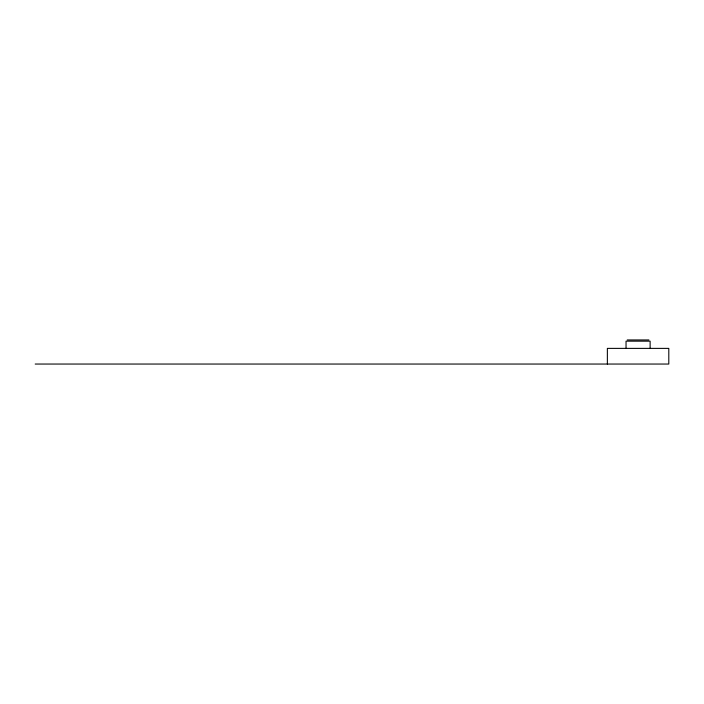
<?xml version="1.0" encoding="UTF-8"?>
<svg xmlns="http://www.w3.org/2000/svg" width="704" height="704" viewBox="0 0 704 704"><rect width="100%" height="100%" fill="white"/><g stroke="black" fill="none" stroke-linecap="round" stroke-linejoin="round"><path stroke-width="1.06" d="M627.246 339.953L648.912 339.953M35.2 364.047L668.8 364.047L668.8 348.383L607.367 348.383L607.367 364.047M650.126 348.383L650.126 341.158L626.041 341.158L626.041 348.383"/></g></svg>
